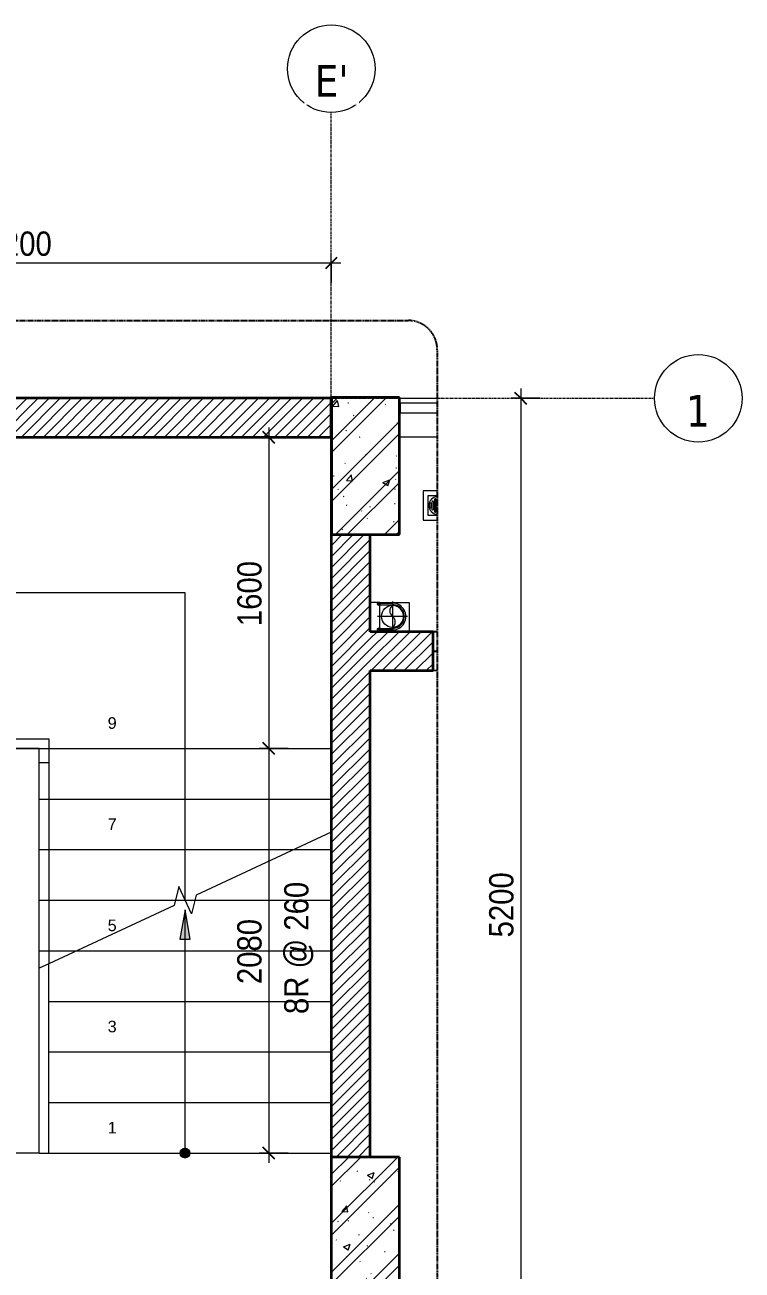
# Model space of a CAD drawing. Header units: millimetres. Extents: x 31919 to 91448, y -42770 to 34550.
# Drawn here: x 51656 to 55342, y -38134 to -31733 of the extents above; entities that cross this region are included whole.
import ezdxf

# ---------------------------------------------------------------- set-up
doc = ezdxf.new("R2010")
doc.units = ezdxf.units.MM
for name, pattern in [('Dash - Tight', [4.5, 3, -1.5]), ('Grid Line', [22.225, 12.7, -3.175, 3.175, -3.175]), ('Hidden', [7.14375, 4.7625, -2.38125]), ('IMPORT-CENTER _2_', [40.64, 25.4, -5.08, 5.08, -5.08]), ('Overhead', [3.96875, 2.38125, -1.5875])]:
    doc.linetypes.add(name, pattern=pattern)
for name, color, linetype, lineweight in [('0-3', 10, 'Continuous', 5), ('A-ANNO-DIMS', 211, 'Continuous', 9), ('A-ANNO-DIMS-50', 211, 'Continuous', 9), ('A-DETL-GENF-1', 92, 'Dash - Tight', 18), ('A-DETL-GENF-2', 254, 'Continuous', 18), ('A-DETL-GENF-3', 92, 'Hidden', 25), ('A-DETL-MEDM', 33, 'Continuous', 35), ('A-DOOR', 31, 'Continuous', 18), ('A-DOOR-FRAM', 31, 'Continuous', 25), ('A-FLOR-1', 250, 'Continuous', 18), ('A-FLOR-HRAL', 11, 'Continuous', 18), ('A-FLOR-HRAL-1', 11, 'Continuous', 25), ('A-WALL', 113, 'Continuous', 18), ('A-WALL-1', 113, 'Continuous', 35), ('A-WALL-PATT-1', 111, 'Continuous', 18), ('G-IMPT', 8, 'Continuous', 18), ('G-IMPT-3', 8, 'IMPORT-CENTER _2_', 18), ('M-EQPM', 50, 'Continuous', 18), ('S-COLS-1', 9, 'Continuous', 5), ('S-COLS-2', 7, 'Continuous', 35), ('S-GRID-1', 1, 'Grid Line', 9), ('S-GRID-IDEN', 1, 'Continuous', 9), ('S-STRS', 31, 'Continuous', 18), ('S-STRS-ANNO', 31, 'Continuous', 18), ('S-STRS-MBND', 31, 'Overhead', 18), ('S-STRS-MBND-1', 31, 'Continuous', 18)]:
    doc.layers.add(name, color=color, linetype=linetype, lineweight=lineweight)
doc.styles.add('Arial', font='arial.ttf', dxfattribs={"height": 59.53})
doc.styles.add('Tahoma_B', font='tahomabd.ttf', dxfattribs={"height": 162.5})
doc.styles.add('UTM Avo', font='', dxfattribs={"width": 0.9, "height": 125})
doc.styles.get('UTM Avo').set_extended_font_data('UTM Avo')
doc.dimstyles.new('1_Dim_chi_tiet_2_5', dxfattribs={"dimscale": 304.8, "dimtxt": 124.912619, "dimasz": 0.19685, "dimexe": 0.164042, "dimexo": 0.0625, "dimgap": 0.016404, "dimtad": 1, "dimdec": 0, "dimrnd": 5, "dimzin": 0, "dimdsep": 46, "dimtxsty": 'UTM Avo', "dimblk1": 'OBLIQUE', "dimblk2": 'OBLIQUE', "dimsah": 1, "dimcen": 0.09, "dimdle": 0.164042, "dimazin": 0, "dimtfac": 1, "dimtdec": 4, "dimtix": 1, "dimtmove": 0, "dimatfit": 3, "dimfxl": 0.328084, "dimfxlon": 1, "dimtvp": 1, "dimtolj": 1, "dimtzin": 0, "dimarcsym": 2})
pattern_1 = [(45, (16193.59, 0), (-28.28427, 28.28427), [])]

# ---------------------------------------------------------------- blocks, each defined once
blk = doc.blocks.new('NCV_TKTC_KET CAU_rvt-3-TKCS_THANG BỘ TB2 - MẶT BẰNG TẦNG 8')
at = {"layer": 'S-COLS-1'}
blk.add_hatch(color=256, dxfattribs=at).paths.add_polyline_path([(37036.9, -34252.6), (37037.4, -34252.6), (37036.9, -33652.6)])
at = {"layer": 'A-FLOR-1'}
for p, q in [((35286.5, -37532.6), (33836.9, -37532.6)), ((35535.6, -37532.6), (35336.5, -37532.6)), ((37036.9, -37532.6), (37035.6, -37532.6)), ((35387.4, -39002.6), (33836.9, -39002.6)), ((35387.4, -40002.6), (35387.4, -39002.6)), ((35387.4, -39102.6), (35387.4, -40002.6)), ((33837.3, -39702.6), (33837.3, -39202.6)), ((35730.3, -40002.6), (36950.3, -40002.6)), ((36950.3, -40002.6), (35730.3, -40002.6))]:
    blk.add_line(p, q, dxfattribs=at)
at = {"layer": 'S-COLS-2'}
blk.add_line((37036.9, -33652.6), (37036.9, -34252.6), dxfattribs=at)
blk = doc.blocks.new('NCV_TKTC_TANG 6 - 8_rvt-8-TKCS_THANG BỘ TB2 - MẶT BẰNG TẦNG 8')
at = {"layer": 'A-FLOR-1'}
for p, q in [((37560.7, -34952.6), (37560.7, -35052.6)), ((37581.8, -35052.6), (37560.3, -35052.6)), ((37560.7, -35052.6), (37581.8, -35052.6))]:
    blk.add_line(p, q, dxfattribs=at)
blk = doc.blocks.new('Top Rail Type - Top Rail_Internal_-952807-TKCS_THANG BỘ TB2 - MẶT BẰNG TẦNG 8')
at = {"layer": 'A-FLOR-HRAL'}
for p, q in [((35402.2, 35586), (35527.2, 35586)), ((35402.2, 35461), (35402.2, 35586)), ((35527.2, 35536), (35452.2, 35536)), ((35452.2, 35536), (35452.2, 35461)), ((35527.2, 35586), (36558.8, 35586)), ((35527.2, 35586), (35527.2, 35536)), ((36582.1, 35536), (35527.2, 35536)), ((35402.2, 35411.5), (35402.2, 35461)), ((35452.2, 35461), (35452.2, 35411.5)), ((35402.2, 35411.5), (35452.2, 35411.5)), ((35402.2, 35286.5), (35402.2, 35411.5)), ((35452.2, 35411.5), (35452.2, 35336.5)), ((35452.2, 35336.5), (35527.2, 35336.5)), ((35527.2, 35286.5), (35527.2, 35336.5)), ((35527.2, 35336.5), (37532.6, 35336.5)), ((37532.6, 35336.5), (37532.6, 35286.5)), ((35527.2, 35286.5), (35402.2, 35286.5)), ((37532.6, 35286.5), (35527.2, 35286.5))]:
    blk.add_line(p, q, dxfattribs=at)
blk = doc.blocks.new('Top Rail Type - Top Rail_Internal_-953363-TKCS_THANG BỘ TB2 - MẶT BẰNG TẦNG 8')
at = {"layer": 'A-FLOR-HRAL'}
for p, q in [((36558.8, 35586), (36582.1, 35536)), ((37532.6, 35586), (36558.8, 35586)), ((37532.6, 35536), (36582.1, 35536)), ((37532.6, 35536), (37532.6, 35586))]:
    blk.add_line(p, q, dxfattribs=at)
blk = doc.blocks.new('TKTC_XREF_251221_MB TANG 2-7 - TKTC_XREF_260130_MB TANG 2-5_dwg_$cc-4746808-TKCS_THANG BỘ TB2 - MẶT BẰNG TẦNG 8')
at = {"layer": 'G-IMPT-3'}
for p, q in [((0, -0.673), (0, 0.673)), ((-0.673, 0), (0.673, 0))]:
    blk.add_line(p, q, dxfattribs=at)
at = {"layer": 'M-EQPM'}
blk.add_circle((0, 0), 0.5, dxfattribs=at)
for centre, radius, start, end in [((0, 0), 0.5, 90, 270), ((0.188, 0.25), 0.313, 126.8699, 233.1301), ((-0.188, -0.25), 0.313, 306.8699, 53.1301)]:
    blk.add_arc(centre, radius, start, end, dxfattribs=at)
blk = doc.blocks.new('TKTC_XREF_251221_MB TANG 2-7 - TKTC_XREF_260130_MB TANG 2-5_dwg_CUM U_DN100-4746796-TKCS_THANG BỘ TB2 - MẶT BẰNG TẦNG 8')
at = {"layer": 'G-IMPT'}
blk.add_hatch(color=256, dxfattribs=at).paths.add_polyline_path([(0, -61), (15.8, -58.9), (30.5, -52.8), (43.1, -43.1), (52.8, -30.5), (58.9, -15.8), (61, 0), (58.9, 15.8), (52.8, 30.5), (43.1, 43.1), (30.5, 52.8), (15.8, 58.9), (0, 61), (0, 57), (14.8, 55.1), (28.5, 49.4), (40.3, 40.3), (49.4, 28.5), (55.1, 14.8), (57, 0), (55.1, -14.8), (49.4, -28.5), (40.3, -40.3), (28.5, -49.4), (14.8, -55.1), (0, -57)])
for p, q in [((-79.1, 66.6), (-79.1, 63.4)), ((-76.6, 66.6), (-76.6, 63.4)), ((-74.6, 66.6), (-74.6, 63.4)), ((-72.7, 69.3), (-72.7, 60.7)), ((-66.9, 67.9), (-71.7, 67.9)), ((-65, 69), (0, 69)), ((-66.9, 62.1), (-71.7, 62.1)), ((-79.1, -63.4), (-79.1, -66.6)), ((-76.6, -63.4), (-76.6, -66.6)), ((-74.6, -63.4), (-74.6, -66.6)), ((-72.7, -60.7), (-72.7, -69.3)), ((-66.9, -62.1), (-71.7, -62.1)), ((-66.9, -67.9), (-71.7, -67.9)), ((-65, -69), (0, -69))]:
    blk.add_line(p, q, dxfattribs=at)
at = {"layer": 'G-IMPT', "flags": 128}
for points in [[(-72.7, 67.6), (-78.1, 67.6), (-78.1, 62.4), (-72.7, 62.4)], [(-71.7, 59.2), (-66.9, 59.2), (-66.9, 70.8), (-71.7, 70.8)], [(-66.9, 70.8), (-66.9, 72.7), (-65, 72.7), (-65, 57.3), (-66.9, 57.3), (-66.9, 59.2)], [(-65, 61), (0, 61), (0, 57)], [(-72.7, -62.4), (-78.1, -62.4), (-78.1, -67.6), (-72.7, -67.6)], [(-71.7, -70.8), (-66.9, -70.8), (-66.9, -59.2), (-71.7, -59.2)], [(-66.9, -59.2), (-66.9, -57.3), (-65, -57.3), (-65, -72.7), (-66.9, -72.7), (-66.9, -70.8)], [(-65, -61), (0, -61), (0, -57)]]:
    blk.add_lwpolyline(points, dxfattribs=at)
at = {"layer": 'G-IMPT'}
for centre, radius, start, end in [((-78.1, 66.6), 0.96, 90, 180), ((-71.1, 69.3), 1.56, 112.61986, 247.38014), ((-67.9, 65), 4.8, 143.1301, 216.8699), ((0, 0), 69, 270, 90), ((-78.1, 63.4), 0.96, 180, 270), ((-71.1, 60.7), 1.56, 112.61986, 247.38014), ((0, 0), 61, 270, 90), ((0, 0), 57, 270, 90), ((-78.1, -63.4), 0.96, 90, 180), ((-71.1, -60.7), 1.56, 112.61986, 247.38014), ((-67.9, -65), 4.8, 143.1301, 216.8699), ((-78.1, -66.6), 0.96, 180, 270), ((-71.1, -69.3), 1.56, 112.61986, 247.38014)]:
    blk.add_arc(centre, radius, start, end, dxfattribs=at)
blk = doc.blocks.new('TKTC_XREF_251221_MB TANG 2-7 - TKTC_XREF_260130_MB TANG 2-5_dwg_THU NUOC - THU NUOC-444531-TKCS_MB TẦNG 1-4746804-TKCS_THANG BỘ TB2 - MẶT BẰNG TẦNG 8')
at = {"layer": 'G-IMPT'}
for p, q in [((-23.3, -13.6), (40.9, -13.6)), ((40.9, -19.6), (-23.3, -19.6)), ((-11, -26.1), (28.5, -26.1)), ((28.5, -32.1), (-11, -32.1)), ((-1.1, -38.5), (18.5, -38.5)), ((18.5, -44.5), (-1.1, -44.5)), ((58.7, -54.4), (58.7, -6.3)), ((83.7, -79.4), (83.7, -6.3))]:
    blk.add_line(p, q, dxfattribs=at)
at = {"layer": 'G-IMPT', "flags": 128}
for points in [[(-66.3, -6.3), (-66.3, -79.4), (83.7, -79.4)], [(-41.3, -6.3), (-41.3, -54.4), (58.7, -54.4)], [(0.7, -6.3), (0.7, -7.2), (-23.3, -7.2)], [(40.9, -7.2), (16.7, -7.2), (16.7, -6.3)]]:
    blk.add_lwpolyline(points, dxfattribs=at)
at = {"layer": 'G-IMPT'}
for centre, radius, start, end in [((8.7, -4.4), 45, 182.54816, 357.45184), ((8.7, -4.4), 45, 182.54816, 357.45184), ((-23.3, -16.6), 3, 90, 270), ((-23.3, -4.2), 3, 244.12504, 270), ((-11, -29.1), 3, 90, 270), ((-1.1, -41.5), 3, 90, 270), ((18.5, -41.5), 3, 270, 90), ((28.5, -29.1), 3, 270, 90), ((40.9, -4.2), 3, 270, 295.87496), ((40.9, -16.6), 3, 270, 90)]:
    blk.add_arc(centre, radius, start, end, dxfattribs=at)
blk = doc.blocks.new('TKTC_XREF_251221_MB TANG 2-7 - TKTC_XREF_260130_MB TANG 2-5_dwg_THU NUOC - THU NUOC-444531-TKCS_MB TẦNG 1-V11-TKCS_THANG BỘ TB2 - MẶT BẰNG TẦNG 8')
at = {"layer": 'G-IMPT', "flags": 128}
for points in [[(83.7, 44.2), (83.7, 70.6), (-66.3, 70.6), (-66.3, 44.2)], [(58.7, 44.2), (58.7, 45.6), (-41.3, 45.6), (-41.3, 44.2)]]:
    blk.add_lwpolyline(points, dxfattribs=at)
blk = doc.blocks.new('TKTC_XREF_251221_MB TANG 2-7 - TKTC_XREF_251221_MB TANG 2-7-2039446-TKCS_THANG BỘ TB2 - MẶT BẰNG TẦNG 8')
at = {"layer": 'M-EQPM'}
for p, q in [((1049.4, 20199.8), (1199.8, 20199.8)), ((1049.4, 20050.1), (1049.4, 20199.8)), ((1199.8, 20199.8), (1199.8, 20050.1)), ((1049.2, 20050), (1049.5, 20000.2)), ((1199.6, 20050), (1049.2, 20050)), ((1199.8, 20050.1), (1049.4, 20050.1)), ((1200, 20000.2), (1199.6, 20050)), ((1049.5, 20000.2), (1200, 20000.2)), ((1000.4, 16297.7), (1150.1, 16297.7)), ((1000.4, 16147.3), (1000.4, 16297.7)), ((1150.1, 16297.7), (1150.1, 16147.3)), ((1200, 16297.9), (1150.2, 16297.5)), ((1150.2, 16297.5), (1150.2, 16147.1)), ((1150.1, 16147.3), (1000.4, 16147.3)), ((1150.2, 16147.1), (1200, 16147.4))]:
    blk.add_line(p, q, dxfattribs=at)
for name, p in [('TKTC_XREF_251221_MB TANG 2-7 - TKTC_XREF_260130_MB TANG 2-5_dwg_THU NUOC - THU NUOC-444531-TKCS_MB TẦNG 1-4746804-TKCS_THANG BỘ TB2 - MẶT BẰNG TẦNG 8', (542.3, 20351.2)), ('TKTC_XREF_251221_MB TANG 2-7 - TKTC_XREF_260130_MB TANG 2-5_dwg_THU NUOC - THU NUOC-444531-TKCS_MB TẦNG 1-V11-TKCS_THANG BỘ TB2 - MẶT BẰNG TẦNG 8', (542.3, 16054.4))]:
    blk.add_blockref(name, p)
for name, p, xscale, yscale, zscale, rotation in [('TKTC_XREF_251221_MB TANG 2-7 - TKTC_XREF_260130_MB TANG 2-5_dwg_$cc-4746808-TKCS_THANG BỘ TB2 - MẶT BẰNG TẦNG 8', (1121, 20115), 113.7150000000073, 113.7150000000073, 113.7150000000073, 269.9990086637467), ('TKTC_XREF_251221_MB TANG 2-7 - TKTC_XREF_260130_MB TANG 2-5_dwg_CUM U_DN100-4746796-TKCS_THANG BỘ TB2 - MẶT BẰNG TẦNG 8', (1121.9, 20115), 0.9975000000000007, 0.9975000000000007, 0.9975000000000007, 90.00099133829461), ('TKTC_XREF_251221_MB TANG 2-7 - TKTC_XREF_260130_MB TANG 2-5_dwg_$cc-4746808-TKCS_THANG BỘ TB2 - MẶT BẰNG TẦNG 8', (1085.2, 16218.9), 113.7150000000073, 113.7150000000073, 113.7150000000073, 359.9990086636432), ('TKTC_XREF_251221_MB TANG 2-7 - TKTC_XREF_260130_MB TANG 2-5_dwg_CUM U_DN100-4746796-TKCS_THANG BỘ TB2 - MẶT BẰNG TẦNG 8', (1085.2, 16219.8), 0.9975000000000006, 0.9975000000000006, 0.9975000000000006, 180.000991338195)]:
    blk.add_blockref(name, p, dxfattribs=dict(xscale=xscale, yscale=yscale, zscale=zscale, rotation=rotation))
blk = doc.blocks.new('Railing - 50 x 10mm-1251311-TKCS_THANG BỘ TB2 - MẶT BẰNG TẦNG 8')
at = {"layer": 'A-FLOR-HRAL-1'}
for p, q in [((25, 5), (-25, 5)), ((-25, 5), (-25, 0)), ((25, 0), (25, 5))]:
    blk.add_line(p, q, dxfattribs=at)
blk = doc.blocks.new('Railing - Railing-3828378-TKCS_THANG BỘ TB2 - MẶT BẰNG TẦNG 8')
at = {"layer": 'A-FLOR-HRAL'}
for p, q in [((33677.6, 37581.8), (33677.6, 37391.9)), ((33727.6, 37391.9), (33727.6, 37581.8))]:
    blk.add_line(p, q, dxfattribs=at)
blk.add_blockref('Railing - 50 x 10mm-1251311-TKCS_THANG BỘ TB2 - MẶT BẰNG TẦNG 8', (33702.6, 37386.9))
blk = doc.blocks.new('DEG_02-DEG_03 - DEG_02-2500x2400mm-CỬA ĐI 02 CÁNH TRƯỢT-625766-TKCS_THANG BỘ TB2 - MẶT BẰNG TẦNG 8')
at = {"layer": 'A-DOOR-FRAM'}
for p, q in [((-1228.6, 100), (-1250, 100)), ((-1250, 100), (-1250, 0)), ((-1250, 0), (-1228.6, 0))]:
    blk.add_line(p, q, dxfattribs=at)
blk = doc.blocks.new('BORDER VIEW - BORDER VIEW-1915344-TKCS_THANG BỘ TB2 - MẶT BẰNG TẦNG 8')
at = {"layer": 'A-DETL-GENF-3'}
for p, q in [((150, 4246.2), (7977.3, 4246.2)), ((0, 150), (0, 4096.2))]:
    blk.add_line(p, q, dxfattribs=at)
blk.add_arc((150, 4096.2), 150, 90, 180, dxfattribs=at)
blk = doc.blocks.new('Grid - M_Grid Head - Circle-353313-TKCS_THANG BỘ TB2 - MẶT BẰNG TẦNG 8')
at = {"layer": 'S-GRID-IDEN'}
blk.add_circle((0, 0), 4.5, dxfattribs=at)
blk = doc.blocks.new('DIMBLOCK67-TKCS_THANG BỘ TB2 - MẶT BẰNG TẦNG 8')
at = {"layer": 'A-ANNO-DIMS-50'}
for p, q in [((53280.5, -32957.5), (49980.5, -32957.5)), ((50030.5, -33057.5), (50030.5, -32907.5)), ((50030.5, -32957.5), (50030.5, -33057.5)), ((53230.5, -33057.5), (53230.5, -32907.5)), ((53230.5, -32957.5), (53230.5, -33057.5))]:
    blk.add_line(p, q, dxfattribs=at)
at = {"layer": 'A-ANNO-DIMS-50', "lineweight": 25}
for p, q in [((50030.5, -32957.5), (50000.5, -32987.5)), ((50030.5, -32957.5), (50060.5, -32927.5)), ((53230.5, -32957.5), (53200.5, -32987.5)), ((53230.5, -32957.5), (53260.5, -32927.5))]:
    blk.add_line(p, q, dxfattribs=at)
at = {"layer": 'A-ANNO-DIMS-50', "color": 0, "insert": (51459.3, -32795.1), "char_height": 125, "width": 410.824, "attachment_point": 1, "line_spacing_factor": 1.110334, "style": 'UTM Avo'}
blk.add_mtext('3200', dxfattribs=at)
blk = doc.blocks.new('_Oblique')
at = {"color": 0, "linetype": 'ByBlock', "lineweight": -2}
blk.add_line((-0.5, -0.5), (0.5, 0.5), dxfattribs=at)
blk = doc.blocks.new('DIMBLOCK68-TKCS_THANG BỘ TB2 - MẶT BẰNG TẦNG 8')
at = {"layer": 'A-ANNO-DIMS-50'}
for p, q in [((54204.5, -33602.6), (54204.5, -38902.6)), ((54304.5, -33652.6), (54154.5, -33652.6)), ((54204.5, -33652.6), (54304.5, -33652.6)), ((54304.5, -38852.6), (54154.5, -38852.6)), ((54204.5, -38852.6), (54304.5, -38852.6))]:
    blk.add_line(p, q, dxfattribs=at)
at = {"layer": 'A-ANNO-DIMS-50', "lineweight": 25}
for p, q in [((54204.5, -33652.6), (54174.5, -33622.6)), ((54204.5, -33652.6), (54234.5, -33682.6)), ((54204.5, -38852.6), (54174.5, -38822.6)), ((54204.5, -38852.6), (54234.5, -38882.6))]:
    blk.add_line(p, q, dxfattribs=at)
at = {"layer": 'A-ANNO-DIMS-50', "color": 0, "insert": (54042.1, -36423.7), "char_height": 125, "width": 410.824, "attachment_point": 1, "rotation": 90, "line_spacing_factor": 1.110334, "style": 'UTM Avo'}
blk.add_mtext('5200', dxfattribs=at)
blk = doc.blocks.new('DIMBLOCK69-TKCS_THANG BỘ TB2 - MẶT BẰNG TẦNG 8')
at = {"layer": 'A-ANNO-DIMS-50'}
for p, q in [((53009.5, -33852.6), (52859.5, -33852.6)), ((52909.5, -33802.6), (52909.5, -35452.6)), ((52909.5, -33852.6), (53009.5, -33852.6)), ((53009.5, -35452.6), (52859.5, -35452.6)), ((52909.5, -35452.6), (53009.5, -35452.6))]:
    blk.add_line(p, q, dxfattribs=at)
at = {"layer": 'A-ANNO-DIMS-50', "lineweight": 25}
for p, q in [((52909.5, -33852.6), (52879.5, -33822.6)), ((52909.5, -33852.6), (52939.5, -33882.6)), ((52909.5, -35452.6), (52879.5, -35422.6)), ((52909.5, -35452.6), (52939.5, -35482.6))]:
    blk.add_line(p, q, dxfattribs=at)
at = {"layer": 'A-ANNO-DIMS-50', "color": 0, "insert": (52747.1, -34823.7), "char_height": 125, "width": 410.824, "attachment_point": 1, "rotation": 90, "line_spacing_factor": 1.110334, "style": 'UTM Avo'}
blk.add_mtext('1600', dxfattribs=at)
blk = doc.blocks.new('DIMBLOCK70-TKCS_THANG BỘ TB2 - MẶT BẰNG TẦNG 8')
at = {"layer": 'A-ANNO-DIMS-50'}
for p, q in [((53009.5, -35452.6), (52859.5, -35452.6)), ((52909.5, -35452.6), (52909.5, -37582.6)), ((52909.5, -35452.6), (53009.5, -35452.6)), ((53009.5, -37532.6), (52859.5, -37532.6)), ((52909.5, -37532.6), (53009.5, -37532.6))]:
    blk.add_line(p, q, dxfattribs=at)
at = {"layer": 'A-ANNO-DIMS-50', "lineweight": 25}
for p, q in [((52909.5, -35452.6), (52879.5, -35422.6)), ((52909.5, -35452.6), (52939.5, -35482.6)), ((52909.5, -37532.6), (52879.5, -37502.6)), ((52909.5, -37532.6), (52939.5, -37562.6))]:
    blk.add_line(p, q, dxfattribs=at)
at = {"layer": 'A-ANNO-DIMS-50', "color": 0, "char_height": 125, "attachment_point": 1, "rotation": 90, "line_spacing_factor": 1.110334, "style": 'UTM Avo'}
for s, insert, width in [('8R @ 260', (52988.5, -36817.6), 780.01), ('2080', (52747.1, -36663.7), 410.824)]:
    blk.add_mtext(s, dxfattribs=dict(at, insert=insert, width=width))

msp = doc.modelspace()

# ---------------------------------------------------------------- hatches: boundary and pattern name
at = {"layer": 'A-DETL-GENF-2'}
h = msp.add_hatch(dxfattribs=at)
h.set_pattern_fill('FP_2', color=256, style=0, pattern_type=2)
h.set_pattern_definition([(50, (16193.6, 0), (364.368, -31.8783), [38.1, -419.1]), (355, (16193.6, 0), (-70.4859, 382.1133), [30.48, -335.28]), (100.451, (16223.95, -2.66), (293.885, 350.2334), [32.38, -356.18]), (46.184, (16193.6, 101.6), (542.1585, -84.086), [57.15, -628.65]), (96.636, (16238.77, 94.6), (474.805, 494.8554), [48.57, -534.27]), (351.184, (16193.6, 101.6), (474.81, 494.85), [45.72, -502.92]), (21, (16244.4, 76.2), (303.2285, -204.5305), [38.1, -419.1]), (326, (16244.4, 76.2), (123.604, 368.376), [30.48, -335.28]), (71.451, (16269.66, 59.16), (426.8341, 163.8427), [32.38, -356.18]), (37.5, (16193.59, 0), (6.17665, 169.11015), [3.353, -327.863, 3.353, -337.007, -336.55]), (37.5, (16193.59, 0), (6.17665, 169.11015), [-671.576, 3.353, -333.197]), (7.5, (16193.59, 0), (133.6389, 200.3615), [3.353, -190.703, 3.353, -320.243, -128.27]), (7.5, (16193.59, 0), (133.6389, 200.3615), [-517.652, 3.353, -124.917]), (327.5, (16080.3, 0), (271.18182, -11.45836), [3.353, -123.647, 3.353, -392.887, -525.78]), (327.5, (16080.3, 0), (271.18182, -11.45836), [-523.24, 3.353, -522.427]), (317.5, (16029.5, 0), (296.2585, 50.8528), [3.353, -161.747, 3.353, -259.791, -373.38]), (317.5, (16029.5, 0), (296.2585, 50.8528), [-428.244, 3.353, -370.027]), (45, (16193.59, 0), (-125.7236, 125.7236), []), (45, (16193.59, 190.5), (-125.7236, 125.7236), [])])
h.paths.add_polyline_path([(49680.5, -38852.6), (50030.5, -38852.6), (50030.5, -37552.6), (49680.5, -37552.6)])
h.paths.add_polyline_path([(53230.5, -38852.6), (53580.5, -38852.6), (53580.5, -37552.6), (53230.5, -37552.6)])
h.paths.add_polyline_path([(49680.5, -34352.6), (50030.5, -34352.6), (50030.5, -33652.6), (49680.5, -33652.6)])
h.paths.add_polyline_path([(53580.5, -34352.6), (53580.5, -33647.6), (53231, -33647.6), (53231, -34352.6)])
at = {"layer": 'A-WALL-PATT-1'}
h = msp.add_hatch(dxfattribs=at)
h.set_pattern_fill('FP_1', color=256, style=0, pattern_type=2)
h.set_pattern_definition(pattern_1)
h.paths.add_polyline_path([(50030.5, -33852.6), (53230.5, -33852.6), (53230.5, -33652.6), (50030.5, -33652.6)])
h = msp.add_hatch(dxfattribs=at)
h.set_pattern_fill('FP_1', color=256, style=0, pattern_type=2)
h.set_pattern_definition(pattern_1)
h.paths.add_polyline_path([(53252, -37552.6), (53430.5, -37552.6), (53430.5, -34352.6), (53231, -34352.6), (53230.5, -37552.6)])
h = msp.add_hatch(dxfattribs=at)
h.set_pattern_fill('FP_1', color=256, style=0, pattern_type=2)
h.set_pattern_definition(pattern_1)
h.paths.add_polyline_path([(53430.5, -35052.6), (53753.9, -35052.6), (53753.9, -34852.6), (53430.5, -34852.6)])
at = {"layer": 'S-STRS-ANNO'}
for points in [[(52505.6, -36432.6), (52479.2, -36282.6), (52452.7, -36432.6)], [(52479.2, -37557.6), (52496.9, -37550.2), (52504.2, -37532.6), (52496.9, -37514.9), (52479.2, -37507.6), (52461.5, -37514.9), (52454.2, -37532.6), (52461.5, -37550.2)]]:
    msp.add_hatch(color=256, dxfattribs=at).paths.add_polyline_path(points)
h = msp.add_hatch(color=256, dxfattribs=at)
edge = h.paths.add_edge_path()
edge.add_arc((52479.2, -37532.6), 25, 0, 360)

# ---------------------------------------------------------------- linework, layer by layer
at = {"layer": 'A-DETL-MEDM'}
for p, q in [((53580.5, -33647.6), (53231, -33647.6)), ((53231, -33647.6), (53231, -34352.6)), ((53580.5, -34352.6), (53580.5, -33647.6)), ((53231, -34352.6), (53580.5, -34352.6)), ((53580.5, -37552.6), (53230.5, -37552.6)), ((53230.5, -37552.6), (53230.5, -38852.6)), ((53580.5, -38852.6), (53580.5, -37552.6))]:
    msp.add_line(p, q, dxfattribs=at)
at = {"layer": 'A-WALL'}
for p, q in [((53580.5, -33652.6), (53775.3, -33652.6)), ((53775.3, -33852.6), (53580.5, -33852.6))]:
    msp.add_line(p, q, dxfattribs=at)
at = {"layer": 'A-WALL-1'}
for p, q in [((53230.5, -33652.6), (50030.5, -33652.6)), ((53230.5, -33852.6), (53230.5, -33652.6)), ((50030.5, -33852.6), (53230.5, -33852.6)), ((53230.5, -34252.6), (53230.5, -37552.6)), ((53430.5, -34852.6), (53430.5, -34352.6)), ((53753.9, -34852.6), (53430.5, -34852.6)), ((53753.9, -35052.6), (53753.9, -34852.6)), ((53430.5, -37552.6), (53430.5, -35052.6)), ((53430.5, -35052.6), (53753.9, -35052.6))]:
    msp.add_line(p, q, dxfattribs=at)
at = {"layer": 'S-GRID-1'}
for p, q in [((53230.5, -33433.2), (53230.5, -32183.2)), ((53230.5, -41006.3), (53230.5, -33433.2)), ((49705.8, -33652.6), (53642.2, -33652.6)), ((53642.2, -33652.6), (54892.2, -33652.6))]:
    msp.add_line(p, q, dxfattribs=at)
at = {"layer": 'S-STRS'}
for p, q in [((53229.2, -35452.6), (53229.2, -33852.6)), ((51530.5, -35452.6), (51729.2, -35452.6)), ((51729.2, -35712.6), (51729.2, -35452.6)), ((51779.6, -35452.6), (53229.2, -35452.6)), ((53229.2, -35712.6), (53229.2, -35452.6)), ((51729.2, -35972.6), (51729.2, -35712.6)), ((51779.6, -35712.6), (53229.2, -35712.6)), ((53229.2, -35882.8), (53229.2, -35712.6)), ((53229.2, -35972.6), (53229.2, -35882.8)), ((51729.2, -36232.6), (51729.2, -35972.6)), ((51779.6, -35972.6), (53036.7, -35972.6)), ((53036.7, -35972.6), (53229.2, -35972.6)), ((53229.2, -36232.6), (53229.2, -35972.6)), ((51729.2, -36492.6), (51729.2, -36232.6)), ((51779.6, -36232.6), (52428.9, -36232.6)), ((52428.9, -36232.6), (52479.2, -36232.6)), ((52479.2, -36232.6), (52529.4, -36232.6)), ((52529.4, -36232.6), (53229.2, -36232.6)), ((53229.2, -36492.6), (53229.2, -36232.6)), ((51729.2, -36582.3), (51729.2, -36492.6)), ((51779.6, -36492.6), (51921.6, -36492.6)), ((51921.6, -36492.6), (53229.2, -36492.6)), ((53229.2, -36752.6), (53229.2, -36492.6)), ((51729.2, -36752.6), (51729.2, -36582.3)), ((51729.2, -37012.6), (51729.2, -36752.6)), ((51779.6, -36752.6), (53229.2, -36752.6)), ((53229.2, -37012.6), (53229.2, -36752.6)), ((51729.2, -37272.6), (51729.2, -37012.6)), ((51779.6, -37012.6), (53229.2, -37012.6)), ((53229.2, -37272.6), (53229.2, -37012.6)), ((51729.2, -37532.6), (51729.2, -37272.6)), ((51779.6, -37272.6), (53229.2, -37272.6)), ((53229.2, -37532.6), (53229.2, -37272.6)), ((51779.6, -37532.6), (53229.2, -37532.6))]:
    msp.add_line(p, q, dxfattribs=at)
at = {"layer": 'S-STRS-ANNO'}
for p, q in [((52479.2, -34652.6), (50780.5, -34652.6)), ((52479.2, -35452.6), (52479.2, -34652.6)), ((52479.2, -35712.6), (52479.2, -35452.6)), ((52479.2, -35972.6), (52479.2, -35712.6)), ((52479.2, -36232.6), (52479.2, -35972.6)), ((52479.2, -36282.6), (52452.7, -36432.6)), ((52479.2, -36492.6), (52479.2, -36282.6)), ((52505.6, -36432.6), (52479.2, -36282.6)), ((52452.7, -36432.6), (52505.6, -36432.6)), ((52479.2, -36752.6), (52479.2, -36492.6)), ((52479.2, -37012.6), (52479.2, -36752.6)), ((52479.2, -37272.6), (52479.2, -37012.6)), ((52479.2, -37532.6), (52479.2, -37272.6)), ((52479.2, -37507.6), (52461.5, -37514.9)), ((52496.9, -37514.9), (52479.2, -37507.6)), ((52461.5, -37514.9), (52454.2, -37532.6)), ((52454.2, -37532.6), (52461.5, -37550.2)), ((52461.5, -37550.2), (52479.2, -37557.6)), ((52479.2, -37557.6), (52496.9, -37550.2)), ((52504.2, -37532.6), (52496.9, -37514.9)), ((52496.9, -37550.2), (52504.2, -37532.6))]:
    msp.add_line(p, q, dxfattribs=at)
msp.add_circle((52479.2, -37532.6), 25, dxfattribs=at)
at = {"layer": 'S-STRS-MBND'}
for p, q in [((53229.2, -33852.6), (50030.5, -33852.6)), ((53229.2, -35452.6), (53229.2, -33852.6)), ((51530.5, -35452.6), (51729.2, -35452.6)), ((51729.2, -35452.6), (53229.2, -35452.6)), ((51729.2, -36582.3), (51729.2, -35452.6)), ((53229.2, -35882.8), (53229.2, -35452.6)), ((51729.2, -35712.6), (53229.2, -35712.6)), ((51729.2, -35972.6), (53036.7, -35972.6)), ((51729.2, -36232.6), (52428.9, -36232.6)), ((52479.2, -36232.6), (52529.4, -36232.6)), ((51729.2, -36492.6), (51921.6, -36492.6))]:
    msp.add_line(p, q, dxfattribs=at)
at = {"layer": 'S-STRS-MBND-1'}
for p, q in [((53229.2, -35882.8), (52535.8, -36206.2)), ((52446.2, -36161.8), (52422.5, -36259)), ((52512.2, -36303.4), (52446.2, -36161.8)), ((52535.8, -36206.2), (52512.2, -36303.4)), ((52422.5, -36259), (51779.6, -36558.8))]:
    msp.add_line(p, q, dxfattribs=at)

# ---------------------------------------------------------------- block references
at = {"layer": '0-3'}
for name in ['NCV_TKTC_KET CAU_rvt-3-TKCS_THANG BỘ TB2 - MẶT BẰNG TẦNG 8', 'NCV_TKTC_TANG 6 - 8_rvt-8-TKCS_THANG BỘ TB2 - MẶT BẰNG TẦNG 8']:
    msp.add_blockref(name, (16193.6, 0), dxfattribs=at)
at = {"layer": 'A-DETL-GENF-1', "rotation": 270.0000000000001}
msp.add_blockref('BORDER VIEW - BORDER VIEW-1915344-TKCS_THANG BỘ TB2 - MẶT BẰNG TẦNG 8', (49529.2, -33252.6), dxfattribs=at)
at = {"layer": 'A-DOOR'}
msp.add_blockref('DEG_02-DEG_03 - DEG_02-2500x2400mm-CỬA ĐI 02 CÁNH TRƯỢT-625766-TKCS_THANG BỘ TB2 - MẶT BẰNG TẦNG 8', (55003.9, -34952.6), dxfattribs=at)
at = {"layer": 'A-FLOR-HRAL', "rotation": 270.0000000000001}
for name in ['Railing - Railing-3828378-TKCS_THANG BỘ TB2 - MẶT BẰNG TẦNG 8', 'Top Rail Type - Top Rail_Internal_-952807-TKCS_THANG BỘ TB2 - MẶT BẰNG TẦNG 8', 'Top Rail Type - Top Rail_Internal_-953363-TKCS_THANG BỘ TB2 - MẶT BẰNG TẦNG 8']:
    msp.add_blockref(name, (16193.6, 0), dxfattribs=at)
at = {"layer": 'M-EQPM', "rotation": 270.0000000000001}
msp.add_blockref('TKTC_XREF_251221_MB TANG 2-7 - TKTC_XREF_251221_MB TANG 2-7-2039446-TKCS_THANG BỘ TB2 - MẶT BẰNG TẦNG 8', (33430.5, -33652.6), dxfattribs=at)
at = {"layer": 'S-GRID-IDEN', "xscale": 49.99999999999998, "yscale": 49.99999999999998, "zscale": 49.99999999999998}
msp.add_blockref('Grid - M_Grid Head - Circle-353313-TKCS_THANG BỘ TB2 - MẶT BẰNG TẦNG 8', (53230.5, -31958.2), dxfattribs=at)
at = {"layer": 'S-GRID-IDEN', "xscale": 49.99999999999998, "yscale": 49.99999999999998, "zscale": 49.99999999999998, "rotation": 269.9999999999996}
msp.add_blockref('Grid - M_Grid Head - Circle-353313-TKCS_THANG BỘ TB2 - MẶT BẰNG TẦNG 8', (55117.2, -33652.6), dxfattribs=at)

# ---------------------------------------------------------------- texts
at = {"layer": 'S-STRS-ANNO', "char_height": 59.5, "width": 54.943, "attachment_point": 1, "line_spacing_factor": 0.941778, "style": 'Arial'}
for s, insert in [('9', (52081.3, -35292)), ('7', (52081.3, -35812)), ('5', (52081.3, -36332)), ('3', (52081.3, -36852)), ('1', (52081.3, -37372))]:
    msp.add_mtext(s, dxfattribs=dict(at, insert=insert))

# ---------------------------------------------------------------- dimensions: what is measured, and where the dimension line sits
at = {"layer": 'A-ANNO-DIMS'}
dim = msp.add_linear_dim(base=(50030.5, -32957.5), p1=(53230.5, -33057.5), p2=(50030.5, -33057.5), dimstyle='1_Dim_chi_tiet_2_5', override={"dimpost": '<>', "dimfxl": 3200}, dxfattribs=at)
dim.commit()
dim.dimension.update_dxf_attribs({"geometry": 'DIMBLOCK67-TKCS_THANG BỘ TB2 - MẶT BẰNG TẦNG 8', "text_midpoint": (51630.5, -32887.8)})
for base, p1, p2, override, picture, middle in [((54204.5, -38852.6), (54304.5, -33652.6), (54304.5, -38852.6), {"dimpost": '<>', "dimfxl": 5200}, 'DIMBLOCK68-TKCS_THANG BỘ TB2 - MẶT BẰNG TẦNG 8', (54134.8, -36252.6)), ((52909.5, -35452.6), (53009.5, -33852.6), (53009.5, -35452.6), {"dimpost": '<>', "dimfxl": 1600}, 'DIMBLOCK69-TKCS_THANG BỘ TB2 - MẶT BẰNG TẦNG 8', (52839.8, -34652.6))]:
    dim = msp.add_linear_dim(base=base, p1=p1, p2=p2, angle=90, dimstyle='1_Dim_chi_tiet_2_5', override=override, dxfattribs=at)
    dim.commit()
    dim.dimension.update_dxf_attribs({"geometry": picture, "text_midpoint": middle})
dim = msp.add_linear_dim(base=(52909.5, -37532.6), p1=(53009.5, -35452.6), p2=(53009.5, -37532.6), angle=90, text='<>\\X8R @ 260', dimstyle='1_Dim_chi_tiet_2_5', override={"dimpost": '<>', "dimfxl": 2080}, dxfattribs=at)
dim.commit()
dim.dimension.update_dxf_attribs({"geometry": 'DIMBLOCK70-TKCS_THANG BỘ TB2 - MẶT BẰNG TẦNG 8', "text_midpoint": (52909.5, -36492.6)})

# ---------------------------------------------------------------- next in the draw order: texts
at = {"layer": 'S-GRID-IDEN', "char_height": 162.5, "attachment_point": 5, "line_spacing_factor": 0.996129, "style": 'Tahoma_B', "bg_fill": 3, "box_fill_scale": 1.25, "bg_fill_color": 256, "bg_fill_true_color": 13158600, "bg_fill_transparency": 0}
for s, insert, width in [("\\pt634.99962,1269.99925,1905.0005,2540.00013,3174.99975,3809.99937,4445.00062,5080.00025,5714.99987,6349.9995,6985.00075,7620.00037,8255,8889.99962,9524.99925,10160.0005,10795.00013,11429.99975,12064.99938,12700.00063,13335.00025,13969.99988,14604.9995,15240.00075,15875.00038,16510,17144.99963,17779.99925,18415.0005,19050.00013,19684.99975,20319.99938;E'", (53232.6, -32020.6), 198.5), ('\\pt634.99962,1269.99925,1905.0005,2540.00013,3174.99975,3809.99937,4445.00062,5080.00025,5714.99987,6349.9995,6985.00075,7620.00037,8255,8889.99962,9524.99925,10160.0005,10795.00013,11429.99975,12064.99938,12700.00063,13335.00025,13969.99988,14604.9995,15240.00075,15875.00038,16510,17144.99963,17779.99925,18415.0005,19050.00013,19684.99975,20319.99938;1', (55114.4, -33717.5), 145.5)]:
    msp.add_mtext(s, dxfattribs=dict(at, insert=insert, width=width))

doc.saveas('drawing.dxf')
